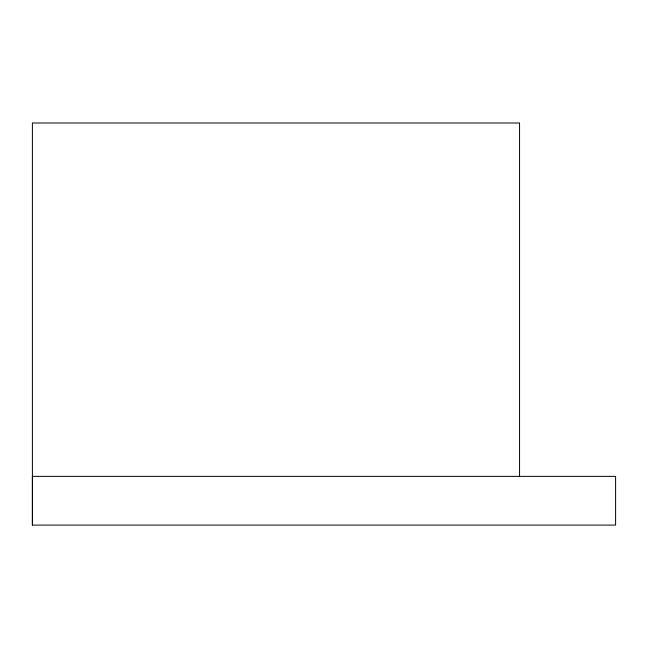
<?xml version="1.0" encoding="UTF-8"?>
<svg xmlns="http://www.w3.org/2000/svg" width="648" height="648" viewBox="0 0 648 648"><rect width="100%" height="100%" fill="white"/><g stroke="black" fill="none" stroke-linecap="round" stroke-linejoin="round"><path stroke-width="0.97" d="M32.4 525.091L32.4 476.377L615.6 476.377L615.6 525.091L32.4 525.091L32.4 122.99L519.558 122.99L519.558 476.377"/></g></svg>
